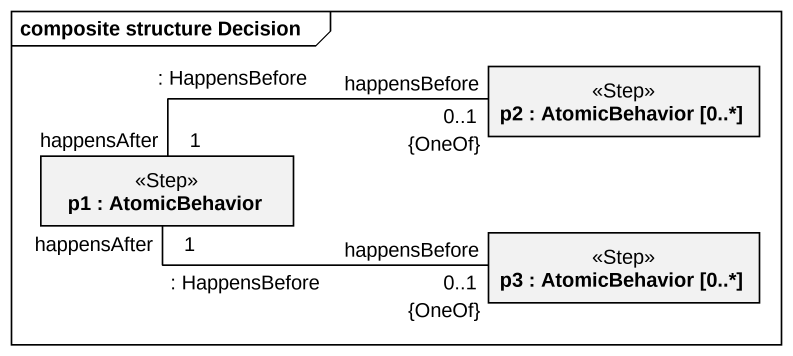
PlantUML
@startuml
mainframe composite structure Decision
rectangle "p2 : AtomicBehavior [0..*]" as p2 <<Step>>
rectangle "p1 : AtomicBehavior" as p1 <<Step>>
rectangle "p3 : AtomicBehavior [0..*]" as p3 <<Step>>
p1 "happensAfter\n1" -right- "happensBefore\n0..1\n{OneOf}" p2 : : HappensBefore
p1 "happensAfter\n1" -right- "happensBefore\n0..1\n{OneOf}" p3 : : HappensBefore
@enduml
